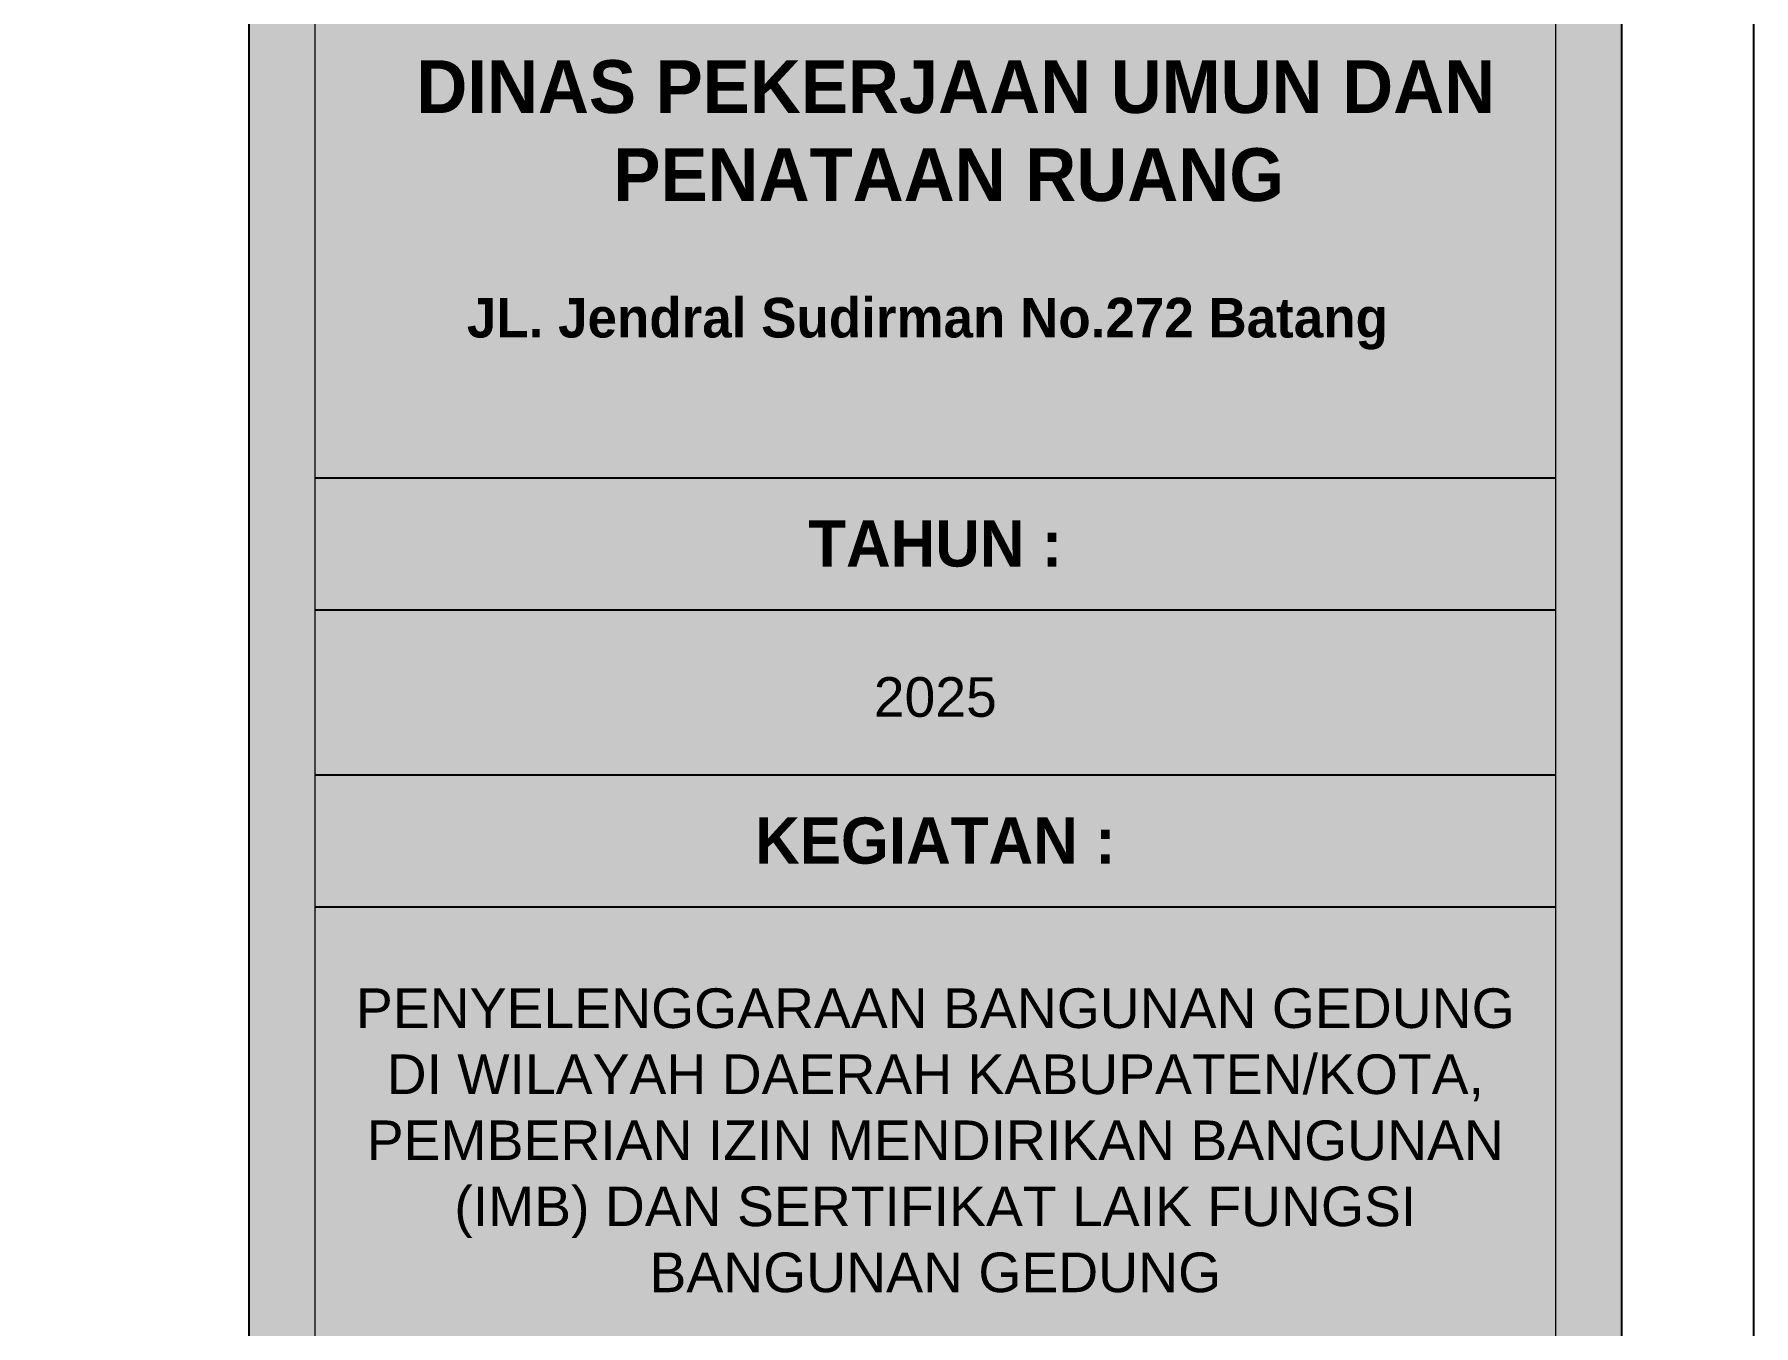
# Model space of a CAD drawing. Header units: centimetres. Extents: x -292707 to 138715, y -53922 to 66277.
# Drawn here: x 63913 to 65215, y -8959 to -7981 of the extents above; entities that cross this region are included whole.
import ezdxf

# ---------------------------------------------------------------- set-up
doc = ezdxf.new("R2010")
doc.units = ezdxf.units.CM
for name, color, linetype in [('A-ALINE-1', 91, 'Continuous'), ('A-ALINE-4', 113, 'Continuous'), ('A-TEXT', 254, 'Continuous')]:
    doc.layers.add(name, color=color, linetype=linetype)
doc.layers.add('A-FILL-1', color=250, linetype='Continuous', lineweight=0, true_color=0x333333)
doc.layers.add('A-SWING AREA', color=7, linetype='Continuous', lineweight=0, true_color=0xf7f7f7, transparency=0.2)
doc.styles.add('Scale 170', font='GOTHICB.TTF', dxfattribs={"height": 50})

# ---------------------------------------------------------------- blocks, each defined once
blk = doc.blocks.new('jhgkjhkjhkjh')
at = {"layer": 'A-SWING AREA', "transparency": 33554457}
h = blk.add_hatch(color=256, dxfattribs=at)
h.dxf.hatch_style = 1
h.paths.add_polyline_path([(-933.611, 931.53), (-881.611, 931.53), (-881.611, 1218.53), (-933.611, 1218.53)])
at = {"layer": 'A-ALINE-1', "ltscale": 0.25}
blk.add_lwpolyline([(-933.611, 931.53), (-881.611, 931.53), (-881.611, 1218.53), (-933.611, 1218.53)], close=True, dxfattribs=at)
at = {"layer": 'A-ALINE-4', "ltscale": 0.25}
for points in [[(-931.111, 1168.53), (-884.111, 1168.53)], [(-931.111, 1163.53), (-884.111, 1163.53)], [(-931.111, 1157.28), (-884.111, 1157.28)], [(-931.111, 1152.28), (-884.111, 1152.28)]]:
    blk.add_lwpolyline(points, dxfattribs=at)
at = {"layer": 'A-FILL-1', "ltscale": 0.25}
blk.add_lwpolyline([(-1286.611, 931.53), (-933.611, 931.53), (-933.611, 1218.53), (-1286.611, 1218.53)], close=True, dxfattribs=at)
at = {"layer": 'A-FILL-1'}
blk.add_lwpolyline([(-931.111, 934.03), (-884.111, 934.03), (-884.111, 1216.03), (-931.111, 1216.03)], close=True, dxfattribs=at)
at = {"layer": 'Defpoints'}
blk.add_lwpolyline([(-1296.611, 926.53), (-876.611, 926.53), (-876.611, 1223.53), (-1296.611, 1223.53)], close=True, dxfattribs=at)
at = {"layer": 'A-TEXT', "ltscale": 0.25, "style": 'Scale 170'}
for s, width, insert, char_height, attachment_point in [('\\pi3.84383;DINAS PEKERJAAN UMUN DAN \\P\\pi11.30746;PENATAAN RUANG', 47.37767, (-931.111, 1184.34), 2, 1), ('\\pi5.75664;JL. Jendral Sudirman No.272 Batang', 47.37767, (-931.111, 1175.34), 1.5, 1), ('TAHUN :', 47, (-907.611, 1166.03), 1.75, 5), ('{\\fArial|b0|i0|c0|p34;2025}', 47, (-907.611, 1160.218), 1.5, 5), ('KEGIATAN :', 47, (-907.611, 1154.78), 1.75, 5), ('{\\fArial|b0|i0|c0|p34;PENYELENGGARAAN BANGUNAN GEDUNG DI WILAYAH DAERAH KABUPATEN/KOTA, PEMBERIAN IZIN MENDIRIKAN BANGUNAN (IMB) DAN SERTIFIKAT LAIK FUNGSI BANGUNAN GEDUNG}', 45.46786, (-907.611, 1143.434), 1.5, 5)]:
    blk.add_mtext_dynamic_manual_height_columns(s, width=width, gutter_width=105, heights=[0], dxfattribs=dict(at, insert=insert, char_height=char_height, attachment_point=attachment_point))

msp = doc.modelspace()

# ---------------------------------------------------------------- block references
at = {"layer": 'A-TEXT', "xscale": 20, "yscale": 20, "zscale": 20}
msp.add_blockref('jhgkjhkjhkjh', (82747.5, -31687.8), dxfattribs=at)

doc.saveas('drawing.dxf')
